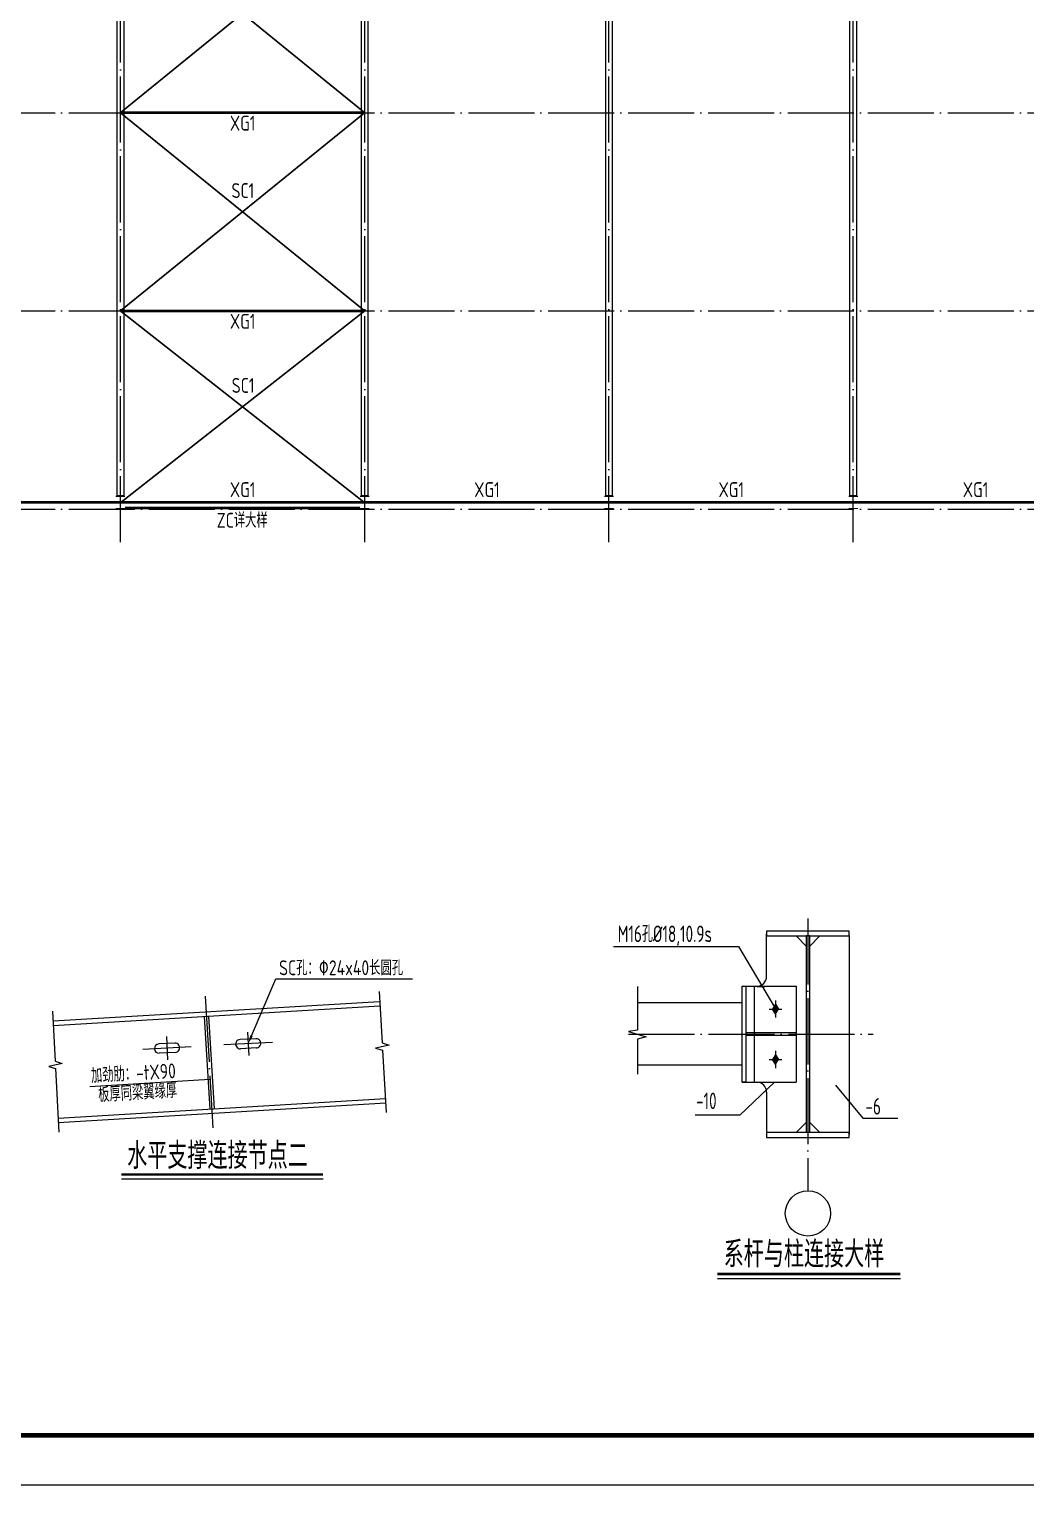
# Model space of a CAD drawing. Extents: x 8844666 to 9156203, y 1662182 to 2655606.
# Drawn here: x 8944425 to 8974617, y 2079844 to 2123923 of the extents above; entities that cross this region are included whole.
import ezdxf

# ---------------------------------------------------------------- set-up
doc = ezdxf.new("R2010")
doc.units = 0
doc.header["$LTSCALE"] = 1000
doc.header["$MEASUREMENT"] = 0
doc.linetypes.add('DOTE', pattern=[2.42, 2, -0.2, 0.02, -0.2])
doc.layers.get('0').update_dxf_attribs({"linetype": 'CONTINUOUS'})
for name, color, linetype in [('DOTE', 8, 'DOTE'), ('PUB_TEXT', 7, 'CONTINUOUS'), ('PUB_TITLE', 4, 'CONTINUOUS'), ('ZC', 6, 'CONTINUOUS'), ('一般文字', 6, 'CONTINUOUS'), ('卫浴', 7, 'CONTINUOUS'), ('屋面支撑', 1, 'CONTINUOUS'), ('柱', 2, 'CONTINUOUS'), ('梁', 4, 'CONTINUOUS'), ('系杆', 7, 'CONTINUOUS')]:
    doc.layers.add(name, color=color, linetype=linetype)
doc.layers.add('中线', color=3, linetype='CONTINUOUS', lineweight=18)
doc.layers.add('系杆支撑', color=2, linetype='CONTINUOUS', lineweight=25)
doc.styles.add('_HZTXT', font='atssdeng.shx', dxfattribs={"width": 0.8, "bigfont": 'atssdchn.shx'})
doc.styles.add('TSSD_DIMENSION', font='atssdeng.shx', dxfattribs={"width": 0.7, "bigfont": 'atssdchn.shx'})
doc.styles.add('TSSD_REIN', font='atssdeng.shx', dxfattribs={"width": 0.7, "bigfont": 'atssdchn.shx'})

msp = doc.modelspace()

# ---------------------------------------------------------------- hatches: boundary and pattern name
at = {"layer": '柱'}
for points in [[(8947329.3, 2109391), (8947049.3, 2109391), (8947049.3, 2109423), (8947177.3, 2109423), (8947177.3, 2109759), (8947049.3, 2109759), (8947049.3, 2109791), (8947329.3, 2109791), (8947329.3, 2109759), (8947201.3, 2109759), (8947201.3, 2109423), (8947329.3, 2109423)], [(8954729.3, 2109391), (8954449.3, 2109391), (8954449.3, 2109423), (8954577.3, 2109423), (8954577.3, 2109759), (8954449.3, 2109759), (8954449.3, 2109791), (8954729.3, 2109791), (8954729.3, 2109759), (8954601.3, 2109759), (8954601.3, 2109423), (8954729.3, 2109423)], [(8962129.3, 2109391), (8961849.3, 2109391), (8961849.3, 2109423), (8961977.3, 2109423), (8961977.3, 2109759), (8961849.3, 2109759), (8961849.3, 2109791), (8962129.3, 2109791), (8962129.3, 2109759), (8962001.3, 2109759), (8962001.3, 2109423), (8962129.3, 2109423)], [(8969529.3, 2109391), (8969249.3, 2109391), (8969249.3, 2109423), (8969377.3, 2109423), (8969377.3, 2109759), (8969249.3, 2109759), (8969249.3, 2109791), (8969529.3, 2109791), (8969529.3, 2109759), (8969401.3, 2109759), (8969401.3, 2109423), (8969529.3, 2109423)]]:
    msp.add_hatch(color=2, dxfattribs=at).paths.add_polyline_path(points)
at = {"layer": '系杆支撑'}
h = msp.add_hatch(color=256, dxfattribs=at)
h.paths.add_polyline_path([(8967032.6, 2094395.6), (8966944.7, 2094252.8), (8967032.6, 2094252.8)])
h.paths.add_polyline_path([(8967068.6, 2094337), (8967032.6, 2094395.6), (8967032.6, 2094259.4)])
h.paths.add_polyline_path([(8967068.6, 2094337), (8967032.6, 2094259.4), (8967032.6, 2094252.8), (8967120.4, 2094252.8)])
h.paths.add_polyline_path([(8967120.4, 2094252.8), (8967032.6, 2094252.8), (8967032.6, 2094110)])
h.paths.add_polyline_path([(8967032.6, 2094252.8), (8966944.7, 2094252.8), (8967032.6, 2094110)])
h = msp.add_hatch(color=256, dxfattribs=at)
h.paths.add_polyline_path([(8967032.6, 2092867.6), (8966944.7, 2092724.8), (8967032.6, 2092724.8)])
h.paths.add_polyline_path([(8967068.6, 2092809), (8967032.6, 2092867.6), (8967032.6, 2092731.4)])
h.paths.add_polyline_path([(8967068.6, 2092809), (8967032.6, 2092731.4), (8967032.6, 2092724.8), (8967120.4, 2092724.8)])
h.paths.add_polyline_path([(8967120.4, 2092724.8), (8967032.6, 2092724.8), (8967032.6, 2092582)])
h.paths.add_polyline_path([(8967032.6, 2092724.8), (8966944.7, 2092724.8), (8967032.6, 2092582)])

# ---------------------------------------------------------------- linework, layer by layer
for p, q in [((8966764.8, 2095214.1, -5.7), (8966764.8, 2096524.2, -5.7)), ((8966764.8, 2096464.1, -5.7), (8966764.8, 2096496, -5.7)), ((8967960.8, 2096158.5, -5.7), (8967655.2, 2096464.1, -5.7)), ((8968069.1, 2096464.1, -5.7), (8967960.8, 2096464.1, -5.7)), ((8968069.1, 2096158.5, -5.7), (8968374.7, 2096464.1, -5.7)), ((8969265.1, 2096464.1, -5.7), (8969265.1, 2090450.2, -5.7)), ((8951161.8, 2093439.7), (8951894.5, 2095167.8)), ((8951894.5, 2095167.8), (8956040.6, 2095167.8)), ((8966764.8, 2091731.6, -5.7), (8966764.8, 2090450.2, -5.7)), ((8967960.8, 2090815.8, -5.7), (8967655.2, 2090510.2, -5.7)), ((8968069.1, 2090815.8, -5.7), (8968374.7, 2090510.2, -5.7)), ((8968069.1, 2090510.2, -5.7), (8967960.8, 2090510.2, -5.7))]:
    msp.add_line(p, q)
at = {"elevation": -5.7}
msp.add_lwpolyline([(8967960.8, 2090510.2), (8966764.8, 2090510.2), (8966764.8, 2090360.2), (8969265.1, 2090360.2), (8969265.1, 2090510.2), (8968069.1, 2090510.2), (8968069.1, 2096464.1), (8969265.1, 2096464.1), (8969265.1, 2096614.1), (8966764.8, 2096614.1), (8966764.8, 2096464.1), (8967960.8, 2096464.1)], close=True, dxfattribs=at)
msp.add_circle((8968014.8, 2088063.8, -5.7), 685.6)
for centre, start, end in [((8966459.2, 2095246, -5.7), 270, 0), ((8966459.2, 2091731.6, -5.7), 0, 90)]:
    msp.add_arc(centre, 305.6, start, end)
msp.add_solid([(8951201.5, 2093422.9), (8951060.8, 2093201.5), (8951122.1, 2093456.5)])
at = {"layer": 'DOTE'}
for p, q in [((8947189.3, 2108391), (8947189.3, 2158391)), ((8954589.3, 2108391), (8954589.3, 2158391)), ((8961989.3, 2108391), (8961989.3, 2158391)), ((8969389.3, 2108391), (8969389.3, 2158391)), ((8916589.3, 2121391), (9125789.3, 2121391)), ((8916589.3, 2115391), (9125789.3, 2115391)), ((8916589.3, 2109391), (9125789.3, 2109391)), ((8968015.4, 2096996.9, -5.7), (8968014.8, 2088749.4, -5.7)), ((8949758.6, 2094645.7), (8949993.7, 2090658.5)), ((8948627.1, 2092715.4), (8948591.9, 2093420.1)), ((8951086.3, 2092849.5), (8951051.1, 2093554.2)), ((8962583.3, 2093493.5, -5.7), (8969987.1, 2093494, -5.7)), ((8949335.6, 2093104.1), (8947867.7, 2093030.7)), ((8951794.8, 2093238.2), (8950326.9, 2093164.8))]:
    msp.add_line(p, q, dxfattribs=at)
at = {"layer": 'PUB_TEXT'}
msp.add_line((8946262, 2091905.7), (8949894, 2092123.6), dxfattribs=at)
at = {"layer": 'PUB_TITLE'}
msp.add_lwpolyline([(8903902.8, 2079844), (9156202.8, 2079844), (9156202.8, 2168944), (8903902.8, 2168944)], close=True, dxfattribs=at)
at = {"layer": 'PUB_TITLE', "const_width": 150}
msp.add_lwpolyline([(8907652.8, 2081344), (9154702.8, 2081344), (9154702.8, 2167444), (8907652.8, 2167444)], close=True, dxfattribs=at)
at = {"layer": 'ZC', "const_width": 80}
msp.add_lwpolyline([(8947329.3, 2109423), (8954449.3, 2109423)], dxfattribs=at)
at = {"layer": '一般文字', "color": 2}
for p, q in [((8947218.5, 2089107.3), (8953327.6, 2089107.3)), ((8965271.4, 2086095.7), (8970814.8, 2086095.7))]:
    msp.add_line(p, q, dxfattribs=at)
at = {"layer": '一般文字', "color": 2, "const_width": 72}
for points in [[(8947218.5, 2089240.8), (8953327.6, 2089240.8)], [(8965271.4, 2086229.1), (8970814.8, 2086229.1)]]:
    msp.add_lwpolyline(points, dxfattribs=at)
at = {"layer": '中线'}
for p, q in [((8955023.7, 2094778.8), (8955116.9, 2093224.8)), ((8945132.4, 2094185.3), (8945215, 2092670.6)), ((8945148.4, 2093891.8), (8955041.3, 2094485.3)), ((8945156.1, 2093750.8), (8955049.8, 2094344.4)), ((8949726.7, 2094025), (8949895, 2091220.6)), ((8949863.2, 2094033.2), (8950031.5, 2091228.8)), ((8951294.6, 2093354.4), (8950813.1, 2093330.4)), ((8948835.4, 2093220.4), (8948353.9, 2093196.3)), ((8948849.5, 2092938.5), (8948368, 2092914.4)), ((8951308.7, 2093072.6), (8950827.2, 2093048.5)), ((8955326.8, 2093162.3), (8954920.3, 2093065.2)), ((8954920.3, 2093065.2), (8955130.1, 2093004.7)), ((8955116.9, 2093224.8), (8955326.8, 2093162.3)), ((8955130.1, 2093004.7), (8955243.5, 2091115.4)), ((8945424.6, 2092607), (8945017.5, 2092512.1)), ((8945017.5, 2092512.1), (8945227, 2092450.4)), ((8945215, 2092670.6), (8945424.6, 2092607)), ((8945227, 2092450.4), (8945325.5, 2090520.4)), ((8945302.4, 2090945.1), (8955218, 2091540)), ((8945309.5, 2090813.9), (8955225.9, 2091408.9))]:
    msp.add_line(p, q, dxfattribs=at)
for centre, major_axis, start_param, end_param in [((8950820.1, 2093189.4), (141.1, 0.5), 1.6173743, 4.758967), ((8951301.7, 2093213.5), (141.1, 0.1), -1.5217646, 1.6198281), ((8948360.9, 2093055.3), (141.1, 1.3), 1.6116109, 4.7532035), ((8948842.5, 2093079.4), (141.1, 1.3), -1.5299818, 1.6116109)]:
    msp.add_ellipse(centre, major_axis=major_axis, ratio=1, start_param=start_param, end_param=end_param, dxfattribs=at)
at = {"layer": '卫浴', "color": 3, "lineweight": 13}
for p, q in [((8962121.8, 2096143.8, -5.7), (8965916.8, 2096143.8, -5.7)), ((8965916.8, 2096143.8, -5.7), (8967032.6, 2094262.8, -5.7)), ((8967001, 2092037.1, -5.7), (8965956.2, 2091035.2, -5.7)), ((8968852.7, 2091948.5, -5.7), (8969677.8, 2090946.5, -5.7)), ((8965956.2, 2091035.2, -5.7), (8964597.8, 2091035.2, -5.7)), ((8969677.8, 2090946.5, -5.7), (8970739.6, 2090946.5, -5.7))]:
    msp.add_line(p, q, dxfattribs=at)
at = {"layer": '屋面支撑', "const_width": 50}
for points in [[(8954589.3, 2156991), (8947189.3, 2151391), (8954577.3, 2145191), (8947189.3, 2139391), (8954589.3, 2133391), (8947201.3, 2127391), (8954589.3, 2121391), (8947189.3, 2115391), (8954577.3, 2109591)], [(8947189.3, 2156991), (8954589.3, 2151391), (8947201.3, 2145191), (8954589.3, 2139391), (8947189.3, 2133391), (8954577.3, 2127391), (8947189.3, 2121391), (8954589.3, 2115391), (8947201.3, 2109591)]]:
    msp.add_lwpolyline(points, dxfattribs=at)
at = {"layer": '柱', "color": 2, "const_width": 5}
for points in [[(8947329.3, 2109391), (8947049.3, 2109391), (8947049.3, 2109423), (8947177.3, 2109423), (8947177.3, 2109759), (8947049.3, 2109759), (8947049.3, 2109791), (8947329.3, 2109791), (8947329.3, 2109759), (8947201.3, 2109759), (8947201.3, 2109423), (8947329.3, 2109423)], [(8954729.3, 2109391), (8954449.3, 2109391), (8954449.3, 2109423), (8954577.3, 2109423), (8954577.3, 2109759), (8954449.3, 2109759), (8954449.3, 2109791), (8954729.3, 2109791), (8954729.3, 2109759), (8954601.3, 2109759), (8954601.3, 2109423), (8954729.3, 2109423)], [(8962129.3, 2109391), (8961849.3, 2109391), (8961849.3, 2109423), (8961977.3, 2109423), (8961977.3, 2109759), (8961849.3, 2109759), (8961849.3, 2109791), (8962129.3, 2109791), (8962129.3, 2109759), (8962001.3, 2109759), (8962001.3, 2109423), (8962129.3, 2109423)], [(8969529.3, 2109391), (8969249.3, 2109391), (8969249.3, 2109423), (8969377.3, 2109423), (8969377.3, 2109759), (8969249.3, 2109759), (8969249.3, 2109791), (8969529.3, 2109791), (8969529.3, 2109759), (8969401.3, 2109759), (8969401.3, 2109423), (8969529.3, 2109423)]]:
    msp.add_lwpolyline(points, close=True, dxfattribs=at)
at = {"layer": '梁'}
for points in [[(8947089.3, 2156991), (8947289.3, 2156991), (8947289.3, 2109791), (8947089.3, 2109791)], [(8954489.3, 2156991), (8954689.3, 2156991), (8954689.3, 2109791), (8954489.3, 2109791)], [(8961889.3, 2156991), (8962089.3, 2156991), (8962089.3, 2109791), (8961889.3, 2109791)], [(8969289.3, 2156991), (8969489.3, 2156991), (8969489.3, 2109791), (8969289.3, 2109791)]]:
    msp.add_lwpolyline(points, close=True, dxfattribs=at)
at = {"layer": '系杆', "color": 3, "const_width": 80}
for points in [[(8947189.3, 2121391), (8954589.3, 2121391)], [(8947189.3, 2115391), (8954589.3, 2115391)], [(8917741.3, 2109591), (9124637.3, 2109591)]]:
    msp.add_lwpolyline(points, dxfattribs=at)
at = {"layer": '系杆支撑'}
for p, q in [((8962850.2, 2094931.5, -5.7), (8962850.2, 2093608.1, -5.7)), ((8966712.9, 2094911.8, -5.7), (8966022.2, 2094940.4, -5.7)), ((8966022.2, 2092037.2, -5.7), (8966022.2, 2094940.4, -5.7)), ((8966022.2, 2094940.4, -5.7), (8966147.2, 2094940.4, -5.7)), ((8966147.2, 2094940.4, -5.7), (8967657.9, 2094940.3, -5.7)), ((8966147.2, 2092037.2, -5.7), (8966147.2, 2094940.4, -5.7)), ((8966385.1, 2094940.4, -5.7), (8966385.1, 2092037.2, -5.7)), ((8967657.9, 2094940.3, -5.7), (8967657.7, 2092037.1, -5.7)), ((8966022.2, 2094439.5, -5.7), (8962850.2, 2094439.5, -5.7)), ((8966840.7, 2094252.8, -5.7), (8967224.4, 2094252.8, -5.7)), ((8967032.6, 2094395.6, -5.7), (8966944.7, 2094252.8, -5.7)), ((8967032.6, 2094110, -5.7), (8966944.7, 2094252.8, -5.7)), ((8967032.6, 2094513.5, -5.7), (8967032.6, 2093992, -5.7)), ((8967032.6, 2094395.6, -5.7), (8967120.4, 2094252.8, -5.7)), ((8967032.6, 2094110, -5.7), (8967120.4, 2094252.8, -5.7)), ((8962850.2, 2093608.1, -5.7), (8962583.7, 2093567.9, -5.7)), ((8962583.7, 2093567.9, -5.7), (8963114.3, 2093408.5, -5.7)), ((8963114.3, 2093408.5, -5.7), (8962850.2, 2093340.4, -5.7)), ((8962850.2, 2093340.4, -5.7), (8962850.2, 2092284.8, -5.7)), ((8967657.8, 2093531.3, -5.7), (8966147.2, 2093531.3, -5.7)), ((8966147.2, 2093456.3, -5.7), (8967657.8, 2093456.2, -5.7)), ((8967032.6, 2092867.6, -5.7), (8966944.7, 2092724.8, -5.7)), ((8967032.6, 2092985.5, -5.7), (8967032.6, 2092464.1, -5.7)), ((8967032.6, 2092867.6, -5.7), (8967120.4, 2092724.8, -5.7)), ((8966022.2, 2092548.1, -5.7), (8962850.1, 2092548.1, -5.7)), ((8966840.7, 2092724.8, -5.7), (8967224.4, 2092724.8, -5.7)), ((8967032.6, 2092582, -5.7), (8966944.7, 2092724.8, -5.7)), ((8967032.6, 2092582, -5.7), (8967120.4, 2092724.8, -5.7)), ((8966022.2, 2092037.2, -5.7), (8966712.9, 2092037.2, -5.7)), ((8966147.2, 2092037.2, -5.7), (8966022.2, 2092037.2, -5.7)), ((8966147.2, 2092037.2, -5.7), (8967657.7, 2092037.1, -5.7)), ((8966147.2, 2092037.2, -5.7), (8967657.7, 2092037.1, -5.7))]:
    msp.add_line(p, q, dxfattribs=at)

# ---------------------------------------------------------------- texts
at = {"layer": 'PUB_TEXT', "style": 'TSSD_DIMENSION'}
for s, height, width, p in [('M16孔%%C18,10.9s', 500, 0.7, (8962251.9, 2096279.1, -5.7)), ('SC孔：%%13024x40长圆孔', 450, 0.8, (8951995.2, 2095276.1)), ('-10', 500, 0.7, (8964626.1, 2091221.2, -5.7)), ('-6', 500, 0.7, (8969758.7, 2091056.6, -5.7))]:
    msp.add_text(s, height=height, dxfattribs=dict(at, width=width)).set_placement(p)
at = {"layer": 'PUB_TEXT', "style": 'TSSD_DIMENSION', "width": 0.8}
for s, p in [('加劲肋：-tX90', (8946311.4, 2092007.2)), ('板厚同梁翼缘厚', (8946531.6, 2091427.5))]:
    msp.add_text(s, height=450, rotation=3.43363, dxfattribs=at).set_placement(p)
at = {"layer": 'ZC', "style": 'TSSD_REIN', "width": 0.8}
msp.add_text('ZC详大样', height=450, dxfattribs=at).set_placement((8950107.9, 2108826.4))
at = {"layer": '一般文字', "color": 2, "style": '_HZTXT', "width": 0.8}
for s, p in [('水平支撑连接节点二', (8947395.4, 2089410.4)), ('系杆与柱连接大样', (8965463.1, 2086427.5))]:
    msp.add_text(s, height=800, dxfattribs=at).set_placement(p)
at = {"layer": '屋面支撑', "style": 'TSSD_REIN', "width": 0.8}
for p in [(8950555.7, 2118808.9), (8950561.7, 2112908.9)]:
    msp.add_text('SC1', height=450, dxfattribs=at).set_placement(p)
at = {"layer": '系杆', "color": 3, "style": 'TSSD_REIN', "width": 0.8}
for p in [(8950507.4, 2120850.1), (8950507.4, 2114850.1), (8950507.4, 2109753.9), (8957907.4, 2109753.9), (8965307.4, 2109753.9), (8972707.4, 2109753.9)]:
    msp.add_text('XG1', height=450, dxfattribs=at).set_placement(p)

doc.saveas('drawing.dxf')
